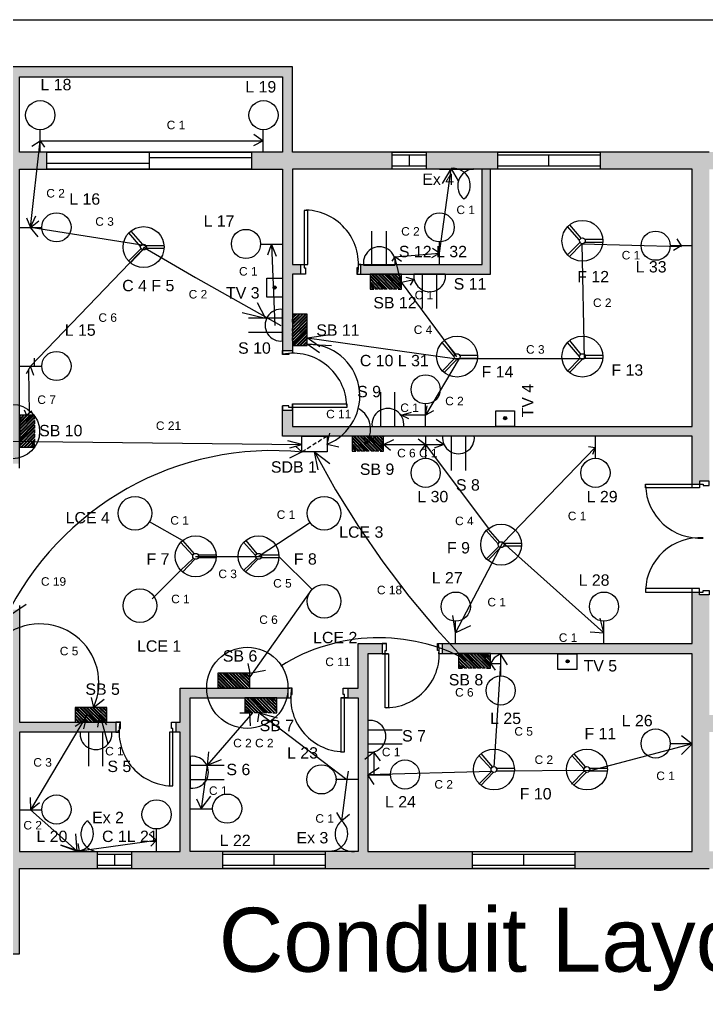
# Model space of a CAD drawing. Header units: inches. Extents: x 51 to 2153, y 246 to 1321.
# Drawn here: x 329 to 812, y 627 to 1321 of the extents above; entities that cross this region are included whole.
import ezdxf

# ---------------------------------------------------------------- set-up
doc = ezdxf.new("R2010")
doc.units = ezdxf.units.IN
doc.header["$MEASUREMENT"] = 0
for name, color, linetype in [('PDF_0', 7, 'Continuous'), ('PDF_PDF_Geometry', 7, 'Continuous'), ('PDF_PDF_Solid Fills', 7, 'Continuous'), ('PDF_Text', 7, 'Continuous')]:
    doc.layers.add(name, color=color, linetype=linetype)
for name, color, linetype, true_color in [('PDF_conduit', 40, 'Continuous', 0xffbf00), ('PDF_door', 140, 'Continuous', 0x00bfff), ('PDF_hatch', 7, 'Continuous', 0xdf7fff), ('PDF_Layer1', 100, 'Continuous', 0x00ff3f), ('PDF_window', 180, 'Continuous', 0x3f00ff)]:
    doc.layers.add(name, color=color, linetype=linetype, true_color=true_color)
doc.styles.add('PDF Arial', font='arial.ttf')

msp = doc.modelspace()

# ---------------------------------------------------------------- hatches: boundary and pattern name
at = {"layer": 'PDF_hatch', "transparency": 33554559}
for points in [[(328.63, 1008.93), (328.63, 1216.09), (347.89, 1216.09), (347.89, 1228.09), (328.63, 1228.09), (328.63, 1281.14), (513.68, 1281.14), (513.68, 1228.09), (491.89, 1228.09), (491.89, 1216.09), (513.68, 1216.09), (513.68, 1088.51), (520.62, 1088.51), (520.62, 1142.19), (526.62, 1142.19), (526.62, 1149.14), (520.62, 1149.14), (520.62, 1216.09), (590.73, 1216.09), (590.73, 1228.09), (520.62, 1228.09), (520.62, 1288.09), (321.68, 1288.09), (321.68, 1228.09), (238.94, 1228.09), (238.94, 1216.09), (321.68, 1216.09), (321.68, 1149.14), (316.94, 1149.14), (316.94, 1142.19), (321.68, 1142.19), (321.68, 1008.93)], [(945.67, 994.41), (945.67, 1028.2), (1233.67, 1028.2), (1233.67, 1046.51), (1226.72, 1046.51), (1226.72, 1035.14), (945.67, 1035.14), (945.67, 1216.09), (1010.41, 1216.09), (1010.41, 1228.09), (736.94, 1228.09), (736.94, 1216.09), (801.67, 1216.09), (801.67, 1035.14), (520.62, 1035.14), (520.62, 1046.51), (513.68, 1046.51), (513.68, 1028.2), (801.67, 1028.2), (801.67, 994.41), (806.72, 994.41), (806.72, 996.62), (813.67, 996.62), (813.67, 1216.09), (933.67, 1216.09), (933.67, 996.62), (940.62, 996.62), (940.62, 994.41)], [(664.94, 1228.09), (614.73, 1228.09), (614.73, 1216.09), (653.89, 1216.09), (653.89, 1149.14), (568.62, 1149.14), (568.62, 1142.19), (659.88, 1142.19), (659.88, 1216.09), (664.94, 1216.09)], [(328.63, 906.3), (321.68, 906.3), (321.68, 736.09), (311.57, 736.09), (311.57, 724.09), (321.68, 724.09), (321.68, 671.04), (226.94, 671.04), (226.94, 724.09), (239.58, 724.09), (239.58, 736.09), (226.94, 736.09), (226.94, 827.04), (125.58, 827.04), (125.58, 820.09), (219.68, 820.09), (219.68, 736.09), (168.84, 736.09), (168.84, 724.09), (219.68, 724.09), (219.68, 664.1), (328.63, 664.1), (328.63, 724.09), (383.57, 724.09), (383.57, 736.09), (328.63, 736.09), (328.63, 820.09), (396.52, 820.09), (396.52, 827.04), (328.63, 827.04)], [(583.78, 882.3), (566.73, 882.3), (566.73, 851.04), (559.47, 851.04), (559.47, 844.09), (566.73, 844.09), (566.73, 736.09), (543.68, 736.09), (543.68, 724.09), (647.25, 724.09), (647.25, 736.09), (573.68, 736.09), (573.68, 875.04), (583.78, 875.04)], [(517.47, 851.04), (441.68, 851.04), (441.68, 827.04), (438.52, 827.04), (438.52, 820.09), (441.68, 820.09), (441.68, 736.09), (407.57, 736.09), (407.57, 724.09), (471.68, 724.09), (471.68, 736.09), (448.62, 736.09), (448.62, 844.09), (517.47, 844.09)]]:
    msp.add_hatch(color=256, dxfattribs=at).paths.add_polyline_path(points)
h = msp.add_hatch(color=256, dxfattribs=at)
h.paths.add_polyline_path([(801.67, 918.62), (801.67, 882.3), (625.78, 882.3), (625.78, 875.04), (801.67, 875.04), (801.67, 736.09), (719.25, 736.09), (719.25, 724.09), (1028.41, 724.09), (1028.41, 736.09), (945.67, 736.09), (945.67, 875.04), (1121.88, 875.04), (1121.88, 882.3), (945.67, 882.3), (945.67, 918.62), (940.62, 918.62), (940.62, 916.72), (933.67, 916.72), (933.67, 832.09), (813.67, 832.09), (813.67, 916.72), (806.72, 916.72), (806.72, 918.62)])
h.paths.add_polyline_path([(813.67, 736.09), (813.67, 820.09), (933.67, 820.09), (933.67, 736.09)], flags=0)
at = {"layer": 'PDF_PDF_Solid Fills', "transparency": 33554559}
for points in [[(507.36, 1133.35), (507.05, 1133.04), (507.05, 1132.4), (507.68, 1131.77), (508.31, 1131.77), (508.62, 1132.09), (508.94, 1132.09), (508.94, 1133.35), (508.62, 1133.67), (507.36, 1133.67)], [(670.94, 1041.46), (670.62, 1041.77), (669.36, 1041.77), (669.36, 1041.46), (669.04, 1041.14), (669.04, 1040.51), (669.67, 1039.88), (670.31, 1039.88), (670.62, 1040.2), (670.94, 1040.2), (670.94, 1040.51), (671.25, 1040.83), (670.94, 1041.14)], [(714.83, 870.3), (714.52, 870.62), (713.25, 870.62), (713.25, 870.3), (712.94, 869.99), (712.94, 869.36), (713.25, 869.04), (713.25, 868.72), (714.52, 868.72), (714.83, 869.04)]]:
    msp.add_hatch(color=256, dxfattribs=at).paths.add_polyline_path(points)

# ---------------------------------------------------------------- linework, layer by layer
at = {"layer": 'PDF_0', "lineweight": 25}
for points in [[(51.05, 1321.24), (1700.71, 1321.24), (1703.55, 246), (54.21, 246)], [(513.68, 1281.14), (513.68, 1228.09), (328.63, 1228.09), (328.63, 1281.14)]]:
    msp.add_lwpolyline(points, close=True, dxfattribs=at)
for points in [[(813.67, 1228.09), (520.62, 1228.09), (520.62, 1288.09), (321.68, 1288.09), (321.68, 1228.09), (165.68, 1228.09), (165.68, 1288.09), (81.68, 1288.09), (81.68, 1228.09), (69.68, 1228.09), (69.68, 724.09), (219.68, 724.09), (219.68, 664.1), (328.63, 664.1), (328.63, 724.09), (813.67, 724.09)], [(328.63, 1005.77), (328.63, 1149.14), (328.63, 1156.09), (328.63, 1163.04), (328.63, 1216.09), (513.68, 1216.09), (513.68, 1163.04), (513.68, 1156.09), (513.68, 1149.14), (513.68, 1085.67)], [(520.62, 1050.93), (520.62, 1035.14), (801.67, 1035.14), (801.67, 1216.09), (623.89, 1216.09), (647.89, 1216.09)], [(623.89, 1216.09), (616.94, 1216.09), (609.99, 1216.09), (602.73, 1216.09), (520.62, 1216.09), (520.62, 1163.04), (520.62, 1156.09), (520.62, 1149.14), (531.36, 1149.14)], [(565.78, 1142.19), (569.25, 1142.19), (571.78, 1142.19), (609.99, 1142.19), (616.94, 1142.19), (623.89, 1142.19), (647.89, 1142.19), (659.88, 1142.19), (659.88, 1149.14), (659.88, 1216.09)], [(566.73, 1149.14), (569.25, 1149.14), (571.78, 1149.14), (609.99, 1149.14), (616.94, 1149.14), (623.89, 1149.14), (640.94, 1149.14), (653.89, 1149.14), (653.89, 1216.09)], [(529.78, 1142.19), (520.62, 1142.19), (520.62, 1086.62)], [(801.67, 991.88), (801.67, 1028.2), (513.68, 1028.2), (513.68, 1049.67)], [(801.67, 956.2), (801.67, 956.83)], [(622.62, 882.3), (801.67, 882.3), (801.67, 921.14)], [(328.63, 909.14), (328.63, 827.04), (399.68, 827.04)], [(556.31, 851.04), (566.73, 851.04), (566.73, 882.3), (573.68, 882.3), (586.62, 882.3)], [(588.2, 875.04), (573.68, 875.04), (573.68, 844.09), (573.68, 736.09), (801.67, 736.09), (801.67, 875.04), (623.57, 875.04)], [(435.68, 827.04), (441.68, 827.04), (441.68, 844.09), (441.68, 851.04), (519.04, 851.04)], [(519.99, 851.04), (520.31, 851.04)], [(554.73, 844.09), (555.04, 844.09), (566.73, 844.09), (566.73, 837.15), (566.73, 736.09), (448.62, 736.09), (448.62, 796.09), (448.62, 837.15), (448.62, 844.09), (519.04, 844.09), (519.36, 844.09)], [(398.42, 820.09), (328.63, 820.09), (328.63, 803.04), (328.63, 796.09), (328.63, 789.15), (328.63, 736.09), (441.68, 736.09), (441.68, 789.15), (441.68, 796.09), (441.68, 803.04), (441.68, 820.09), (434.1, 820.09)]]:
    msp.add_lwpolyline(points, dxfattribs=at)
for centre in [(409.94, 974.04), (542.89, 974.04), (542.89, 912.14), (413.41, 908.99)]:
    msp.add_circle(centre, 11.84, dxfattribs=at)
at = {"layer": 'PDF_conduit', "lineweight": 25}
for points in [[(336.52, 1077.46), (417.68, 1162.09), (336.52, 1175.04), (343.15, 1235.98), (500.1, 1235.98)], [(337.47, 1232.19), (343.15, 1235.98), (346.31, 1231.56)], [(493.47, 1240.72), (500.1, 1235.98), (493.15, 1232.51)], [(597.36, 1135.25), (592.62, 1154.51), (623.89, 1157.04), (632.1, 1216.4)], [(626.1, 1205.98), (632.1, 1216.4), (637.15, 1207.88)], [(333.68, 1181.98), (336.52, 1175.04), (340.31, 1183.25)], [(341.89, 1168.4), (336.52, 1175.04), (342.21, 1179.77)], [(790.94, 1167.14), (793.78, 1162.09), (788.41, 1158.93)], [(415.78, 1161.14), (452.41, 1139.98), (512.41, 1106.19)], [(503.26, 1155.77), (505.78, 1163.04), (509.26, 1154.83)], [(505.78, 1163.04), (508.31, 1106.19)], [(531.04, 1097.35), (634.62, 1082.83), (725.88, 1082.83), (724.31, 1163.67), (794.09, 1161.77)], [(618.52, 1153.88), (623.89, 1157.04), (619.15, 1160.19)], [(597.36, 1151.04), (592.62, 1154.51), (590.41, 1151.35)], [(636.2, 1084.09), (597.36, 1136.51), (605.89, 1138.4)], [(603.68, 1134.61), (605.89, 1138.4), (600.52, 1139.98)], [(485.26, 1115.35), (501.68, 1111.25), (495.99, 1121.98)], [(539.89, 1091.04), (531.04, 1097.35), (547.15, 1099.88)], [(339.05, 1083.14), (339.05, 1077.46), (344.42, 1077.46)], [(637.78, 1082.83), (614.1, 1043.04), (597.04, 1043.04)], [(338.73, 1070.83), (336.52, 1077.46), (333.36, 1072.09)], [(334.94, 1074.62), (335.57, 1044.62)], [(619.78, 1046.2), (614.1, 1043.04), (615.36, 1049.67)], [(332.1, 1046.83), (333.68, 1043.04), (337.47, 1046.2)], [(602.41, 1040.51), (597.04, 1043.04), (604.31, 1045.25)], [(589.46, 1018.09), (584.73, 1022.51), (591.99, 1025.98)], [(584.73, 1022.51), (614.1, 1022.51), (658.31, 963.46)], [(609.04, 1026.3), (614.1, 1022.51), (610.94, 1018.09)], [(614.1, 1022.51), (626.73, 1022.51)], [(620.41, 1019.98), (626.73, 1022.51), (621.68, 1025.98)], [(668.41, 953.04), (733.46, 1020.3)], [(728.73, 1020.93), (733.46, 1020.3), (731.57, 1015.25)], [(443.26, 954.93), (420.2, 967.88)], [(496.62, 943.56), (532.62, 967.25)], [(635.25, 889.88), (668.41, 953.35), (739.46, 889.88)], [(452.41, 943.56), (498.83, 943.56)], [(511.15, 943.56), (534.2, 920.51), (490.62, 858.93)], [(441.99, 933.78), (422.1, 913.88)], [(645.67, 894.93), (635.25, 889.88), (633.36, 902.2)], [(729.99, 890.51), (739.46, 889.88), (736.94, 900.3)], [(671.88, 867.46), (666.83, 875.04), (662.41, 872.2), (659.88, 868.41), (663.04, 863.67)], [(489.36, 868.41), (490.62, 861.46), (501.68, 863.67)], [(659.88, 868.41), (666.83, 868.41), (662.1, 795.46)], [(492.52, 833.67), (460.62, 796.73), (456.52, 766.09)], [(483.68, 833.67), (490.31, 833.67), (490.94, 824.51)], [(496.31, 827.36), (497.26, 833.67), (509.89, 830.2)], [(497.26, 833.67), (558.83, 786.62), (555.04, 757.57)], [(376.31, 832.41), (336.52, 765.46), (369.36, 736.41), (424.94, 743.99)], [(367.78, 824.2), (375.36, 829.25), (373.78, 822.3)], [(383.89, 823.57), (385.15, 832.41), (389.89, 825.15)], [(385.15, 832.41), (390.84, 811.88)], [(794.09, 817.57), (801.67, 811.88), (794.09, 804.3)], [(461.57, 806.2), (460.62, 796.73), (470.73, 800.83)], [(582.52, 799.88), (577.78, 805.88), (571.47, 800.83)], [(577.78, 805.88), (577.78, 790.09)], [(801.67, 811.88), (729.04, 792.62)], [(559.78, 792.62), (558.83, 786.62), (553.78, 786.62)], [(578.1, 783.15), (573.68, 790.09), (581.57, 795.15)], [(660.52, 792.3), (573.68, 790.09)], [(729.04, 792.94), (663.67, 792.62)], [(336.21, 773.99), (336.52, 765.46), (342.84, 770.51)], [(453.05, 773.04), (456.52, 766.09), (463.15, 774.94)], [(551.57, 763.57), (555.04, 757.57), (560.73, 762.3)], [(369.68, 741.78), (370.63, 736.41), (357.68, 740.52), (369.36, 736.41), (368.42, 748.41)], [(419.89, 748.41), (424.94, 743.99), (421.15, 739.88)]]:
    msp.add_lwpolyline(points, dxfattribs=at)
at = {"layer": 'PDF_door', "lineweight": 25}
for points in [[(528.83, 1187.04), (528.83, 1149.14), (531.36, 1149.14), (531.36, 1187.04)], [(529.78, 1142.19), (526.62, 1142.19), (526.62, 1149.14), (528.83, 1149.14), (528.83, 1146.61), (529.78, 1146.61)], [(513.68, 1049.67), (513.68, 1046.51), (520.62, 1046.51), (520.62, 1048.41), (518.1, 1048.41), (518.1, 1049.67)], [(558.83, 1048.41), (520.62, 1048.41), (520.62, 1050.93), (558.83, 1050.93)], [(768.83, 994.41), (806.72, 994.41), (806.72, 991.88), (768.83, 991.88)], [(813.67, 993.46), (813.67, 996.62), (806.72, 996.62), (806.72, 994.41), (809.25, 994.41), (809.25, 993.46)], [(806.72, 956.51), (807.99, 956.51)], [(768.83, 918.62), (806.72, 918.62), (806.72, 921.14), (768.83, 921.14)], [(813.67, 919.57), (813.67, 916.72), (806.72, 916.72), (806.72, 918.62), (809.25, 918.62), (809.25, 919.57)], [(586.62, 882.3), (583.78, 882.3), (583.78, 875.04), (585.68, 875.04), (585.68, 877.57), (586.62, 877.57)], [(585.68, 837.15), (585.68, 875.04), (588.2, 875.04), (588.2, 837.15)], [(556.31, 851.04), (559.47, 851.04), (559.47, 844.09), (557.25, 844.09), (557.25, 846.62), (556.31, 846.62)], [(557.25, 806.2), (557.25, 844.09), (554.73, 844.09), (554.73, 806.2)], [(435.68, 827.04), (438.52, 827.04), (438.52, 820.09), (436.63, 820.09), (436.63, 822.62), (435.68, 822.62)], [(436.63, 782.2), (436.63, 820.09), (434.1, 820.09), (434.1, 782.2)]]:
    msp.add_lwpolyline(points, close=True, dxfattribs=at)
for points in [[(566.73, 1146.61), (565.78, 1146.61), (565.78, 1142.19), (568.62, 1142.19), (568.62, 1149.14), (566.73, 1149.14), (566.73, 1147.88)], [(518.1, 1086.62), (518.1, 1085.67), (513.68, 1085.67), (513.68, 1088.51), (520.62, 1088.51), (520.62, 1086.62), (519.36, 1086.62)], [(623.57, 877.57), (622.62, 877.57), (622.62, 882.3), (625.78, 882.3), (625.78, 875.04), (623.57, 875.04), (623.57, 876.3)], [(519.36, 846.62), (520.31, 846.62), (520.31, 851.04), (517.47, 851.04), (517.47, 844.09), (519.36, 844.09), (519.36, 845.36)], [(398.73, 822.62), (399.68, 822.62), (399.68, 827.04), (396.52, 827.04), (396.52, 820.09), (398.42, 820.09), (398.42, 821.36)]]:
    msp.add_lwpolyline(points, dxfattribs=at)
for centre, start, end in [((528.99, 1149.3), 349.39268, 88.11579), ((520.78, 1048.56), 1.88415, 100.60729), ((806.88, 994.56), 181.88399, 273.7682), ((806.88, 918.78), 86.2318, 178.11601), ((585.83, 875.2), 271.88415, 10.60729), ((557.41, 844.25), 169.39271, 268.11585), ((436.78, 820.25), 169.39271, 268.11585)]:
    msp.add_arc(centre, 38.05, start, end, dxfattribs=at)
at = {"layer": 'PDF_Layer1', "lineweight": 25}
msp.add_lwpolyline([(491.89, 1216.09), (347.89, 1216.09), (347.89, 1228.09), (491.89, 1228.09)], close=True, dxfattribs=at)
for points in [[(419.89, 1228.09), (419.89, 1216.09)], [(419.89, 1224.3), (491.89, 1224.3)], [(419.89, 1220.19), (347.89, 1220.19)]]:
    msp.add_lwpolyline(points, dxfattribs=at)
at = {"layer": 'PDF_PDF_Geometry', "lineweight": 25}
for points in [[(343.15, 1228.09), (343.15, 1243.88)], [(500.1, 1228.09), (500.1, 1243.88)], [(328.63, 1175.04), (344.42, 1175.04)], [(722.41, 1166.19), (713.88, 1175.67)], [(715.46, 1176.93), (723.36, 1167.46)], [(413.89, 1161.77), (405.68, 1171.25)], [(406.94, 1172.51), (415.15, 1163.04)], [(576.52, 1148.51), (576.52, 1172.51)], [(586.62, 1148.51), (586.62, 1172.51)], [(738.83, 1166.51), (726.2, 1166.51)], [(414.2, 1160.19), (405.36, 1151.35)], [(415.47, 1159.25), (406.63, 1150.09)], [(430.31, 1162.09), (417.68, 1162.09)], [(430.31, 1160.19), (417.68, 1160.19)], [(513.68, 1163.04), (498.2, 1163.04)], [(623.89, 1149.14), (623.89, 1164.93)], [(722.73, 1164.61), (713.88, 1155.77)], [(723.99, 1163.67), (715.15, 1154.51)], [(738.83, 1164.61), (725.88, 1164.61)], [(801.67, 1162.09), (786.2, 1162.09)], [(570.52, 1148.51), (592.62, 1148.51)], [(576.83, 1142.19), (587.25, 1131.77), (585.04, 1131.77), (575.25, 1141.56)], [(594.83, 1131.77), (597.36, 1131.77), (597.36, 1142.19), (575.25, 1142.19), (575.25, 1131.77), (577.78, 1131.77)], [(575.25, 1140.93), (584.1, 1131.77), (581.89, 1131.77), (575.25, 1138.72)], [(575.25, 1139.35), (582.52, 1131.77)], [(575.89, 1142.19), (586.31, 1131.77)], [(578.41, 1142.19), (588.83, 1131.77)], [(579.04, 1142.19), (589.46, 1131.77)], [(580.62, 1142.19), (591.04, 1131.77)], [(583.47, 1142.19), (593.89, 1131.77), (591.68, 1131.77), (581.25, 1142.19)], [(582.83, 1142.19), (593.25, 1131.77)], [(585.04, 1142.19), (595.46, 1131.77)], [(585.99, 1142.19), (596.41, 1131.77)], [(587.25, 1142.19), (597.36, 1132.09)], [(588.2, 1142.19), (597.36, 1133.04)], [(589.78, 1142.19), (597.36, 1134.3)], [(590.41, 1142.19), (597.36, 1135.25)], [(591.99, 1142.19), (597.36, 1136.51)], [(592.62, 1142.19), (597.36, 1137.46)], [(594.2, 1142.19), (597.36, 1139.04)], [(594.83, 1142.19), (597.36, 1139.67)], [(596.41, 1142.19), (597.36, 1141.25)], [(597.04, 1142.19), (597.36, 1141.88)], [(627.99, 1142.19), (605.89, 1142.19)], [(611.89, 1142.19), (611.89, 1118.19)], [(621.99, 1142.19), (621.99, 1118.19)], [(575.25, 1137.14), (580.31, 1131.77)], [(575.25, 1136.19), (579.68, 1131.77)], [(575.25, 1134.93), (578.1, 1131.77)], [(575.25, 1133.98), (577.47, 1131.77)], [(575.25, 1132.4), (575.89, 1131.77)], [(575.25, 1131.77), (575.25, 1131.77)], [(580.94, 1131.77), (578.73, 1131.77)], [(590.41, 1131.77), (588.52, 1131.77)], [(513.68, 1111.25), (489.68, 1111.25)], [(513.68, 1095.14), (513.68, 1117.25)], [(530.41, 1114.09), (520.62, 1104.3)], [(528.2, 1114.09), (520.62, 1106.51)], [(525.99, 1114.09), (520.62, 1108.72)], [(523.78, 1114.09), (520.62, 1111.25)], [(521.57, 1114.09), (520.62, 1113.46)], [(529.78, 1114.09), (520.62, 1104.93)], [(527.57, 1114.09), (520.62, 1107.46), (520.62, 1105.25)], [(525.36, 1114.09), (520.62, 1109.67)], [(523.15, 1114.09), (520.62, 1111.88)], [(520.62, 1114.09), (520.62, 1114.09)], [(520.62, 1094.51), (520.62, 1091.98), (531.04, 1091.98), (531.04, 1114.09), (520.62, 1114.09), (520.62, 1111.56)], [(531.04, 1113.14), (520.62, 1102.72)], [(531.04, 1112.51), (520.62, 1102.09), (520.62, 1103.98)], [(531.04, 1110.93), (520.62, 1100.51)], [(520.62, 1108.4), (520.62, 1110.62)], [(531.04, 1110.3), (520.62, 1099.88)], [(531.04, 1108.72), (520.62, 1098.3)], [(531.04, 1105.56), (520.62, 1095.46), (520.62, 1097.67), (531.04, 1108.09)], [(531.04, 1106.51), (520.62, 1096.09)], [(531.04, 1104.3), (520.62, 1093.88)], [(513.68, 1101.14), (489.68, 1101.14)], [(531.04, 1103.35), (520.62, 1092.93)], [(520.62, 1098.62), (520.62, 1100.83)], [(531.04, 1102.09), (520.94, 1091.98)], [(531.04, 1101.14), (521.89, 1091.98)], [(531.04, 1099.56), (523.47, 1091.98)], [(531.04, 1098.93), (524.1, 1091.98)], [(531.04, 1097.35), (525.68, 1091.98)], [(531.04, 1096.72), (526.31, 1091.98)], [(531.04, 1095.14), (527.89, 1091.98)], [(531.04, 1094.51), (528.52, 1091.98)], [(531.04, 1092.93), (530.1, 1091.98)], [(531.04, 1091.98), (531.04, 1091.98)], [(634.31, 1084.41), (625.78, 1094.19)], [(627.36, 1095.46), (635.25, 1085.67)], [(722.41, 1084.41), (713.88, 1094.19)], [(715.46, 1095.46), (723.36, 1085.67)], [(634.62, 1082.83), (625.78, 1073.98)], [(650.73, 1085.04), (637.78, 1085.04)], [(650.73, 1082.83), (637.78, 1082.83)], [(722.73, 1082.83), (713.88, 1073.98)], [(738.83, 1082.83), (725.88, 1082.83)], [(738.83, 1085.04), (726.2, 1085.04)], [(328.63, 1077.46), (344.42, 1077.46)], [(635.89, 1081.88), (627.04, 1072.72)], [(723.99, 1081.88), (715.15, 1072.72)], [(582.83, 1035.14), (582.83, 1059.14)], [(592.62, 1035.14), (592.62, 1059.14)], [(614.1, 1035.14), (614.1, 1050.93)], [(328.94, 1042.72), (329.26, 1043.04)], [(328.94, 1040.51), (331.47, 1043.04)], [(328.94, 1038.3), (333.68, 1043.04)], [(328.94, 1036.09), (335.89, 1043.04)], [(328.94, 1033.56), (338.1, 1043.04)], [(328.94, 1042.09), (329.89, 1043.04)], [(328.94, 1039.56), (332.1, 1043.04)], [(328.94, 1037.35), (334.31, 1043.04)], [(328.94, 1035.14), (336.84, 1043.04)], [(328.94, 1032.93), (339.05, 1043.04)], [(339.36, 1040.2), (339.36, 1043.04), (328.94, 1043.04), (328.94, 1020.62), (339.36, 1020.62), (339.36, 1023.14)], [(328.94, 1031.35), (339.36, 1041.77)], [(328.94, 1030.72), (339.36, 1041.14)], [(328.94, 1029.14), (339.36, 1039.56)], [(328.94, 1028.51), (339.36, 1038.93)], [(328.94, 1026.93), (339.36, 1037.35)], [(328.94, 1025.98), (339.36, 1036.41)], [(328.94, 1024.72), (339.36, 1035.14)], [(328.94, 1023.77), (339.36, 1034.2)], [(339.36, 1039.25), (339.36, 1037.04)], [(339.36, 1036.09), (339.36, 1033.88)], [(576.52, 1035.14), (598.94, 1035.14)], [(328.94, 1022.2), (339.36, 1032.62)], [(328.94, 1021.56), (339.36, 1031.98)], [(329.57, 1020.62), (339.36, 1030.41)], [(330.21, 1020.62), (339.36, 1029.77), (339.36, 1027.56), (332.42, 1020.62)], [(331.78, 1020.62), (339.36, 1028.2)], [(339.36, 1032.93), (339.36, 1030.72)], [(544.94, 1028.2), (542.41, 1026.62)], [(564.2, 1028.2), (574.62, 1017.77), (572.41, 1017.77), (562.62, 1027.56)], [(582.2, 1017.77), (584.73, 1017.77), (584.73, 1028.2), (562.62, 1028.2), (562.62, 1017.77), (565.15, 1017.77)], [(563.25, 1028.2), (573.68, 1017.77)], [(565.78, 1028.2), (576.2, 1017.77)], [(566.41, 1028.2), (576.83, 1017.77)], [(567.99, 1028.2), (578.41, 1017.77)], [(570.83, 1028.2), (581.25, 1017.77), (579.04, 1017.77), (568.62, 1028.2)], [(570.2, 1028.2), (580.62, 1017.77)], [(572.41, 1028.2), (582.83, 1017.77)], [(573.36, 1028.2), (583.78, 1017.77)], [(574.62, 1028.2), (584.73, 1018.09)], [(575.57, 1028.2), (584.73, 1019.04)], [(577.15, 1028.2), (584.73, 1020.3)], [(577.78, 1028.2), (584.73, 1021.25)], [(579.36, 1028.2), (584.73, 1022.51)], [(579.99, 1028.2), (584.73, 1023.46)], [(581.57, 1028.2), (584.73, 1025.04)], [(582.2, 1028.2), (584.73, 1025.67)], [(583.78, 1028.2), (584.73, 1027.25)], [(584.41, 1028.2), (584.73, 1027.88)], [(614.1, 1028.2), (614.1, 1012.41)], [(648.2, 1028.2), (626.1, 1028.2)], [(632.1, 1028.2), (632.1, 1004.2)], [(642.2, 1028.2), (642.2, 1004.2)], [(733.46, 1028.2), (733.46, 1012.41)], [(334, 1020.62), (339.36, 1025.98)], [(334.63, 1020.62), (339.36, 1025.04)], [(336.21, 1020.62), (339.36, 1023.77)], [(337.15, 1020.62), (339.36, 1022.83)], [(338.42, 1020.62), (339.36, 1021.56)], [(339.36, 1026.3), (339.36, 1024.41)], [(339.36, 1020.62), (339.36, 1020.62)], [(533.57, 1020.93), (531.04, 1019.35)], [(537.36, 1023.46), (534.83, 1021.88)], [(541.15, 1025.98), (538.62, 1024.09)], [(562.62, 1026.93), (571.47, 1017.77), (569.25, 1017.77), (562.62, 1024.72)], [(562.62, 1025.35), (569.89, 1017.77)], [(562.62, 1023.14), (567.68, 1017.77)], [(562.62, 1022.2), (567.04, 1017.77)], [(562.62, 1020.93), (565.47, 1017.77)], [(529.78, 1018.72), (527.26, 1017.14)], [(562.62, 1019.98), (564.83, 1017.77)], [(562.62, 1018.41), (563.25, 1017.77)], [(562.62, 1017.77), (562.62, 1017.77)], [(568.31, 1017.77), (566.1, 1017.77)], [(577.78, 1017.77), (575.89, 1017.77)], [(665.25, 952.41), (656.73, 961.88)], [(657.99, 963.14), (666.2, 953.67)], [(450.52, 944.2), (441.99, 953.67)], [(443.26, 954.93), (451.47, 945.46)], [(494.73, 944.2), (486.2, 953.67)], [(487.78, 954.93), (495.68, 945.46)], [(681.36, 952.72), (668.73, 952.72)], [(466.62, 944.51), (453.99, 944.51)], [(511.15, 944.51), (498.52, 944.51)], [(665.57, 950.51), (656.73, 941.67)], [(666.83, 949.88), (657.99, 940.72)], [(681.36, 950.83), (668.73, 950.83)], [(450.84, 942.3), (441.99, 933.78)], [(452.1, 941.67), (443.26, 932.51)], [(466.62, 942.62), (453.99, 942.62)], [(495.05, 942.3), (486.2, 933.78)], [(496.31, 941.67), (487.47, 932.51)], [(511.15, 942.62), (498.52, 942.62)], [(635.25, 882.3), (635.25, 897.78)], [(739.46, 882.3), (739.46, 897.78)], [(657.04, 864.93), (659.88, 864.93), (659.88, 875.36), (637.46, 875.36), (637.46, 864.93), (639.99, 864.93)], [(637.46, 874.72), (647.25, 864.93)], [(638.41, 875.36), (648.83, 864.93)], [(639.04, 875.36), (649.46, 864.93)], [(640.62, 875.36), (651.04, 864.93)], [(641.57, 875.36), (651.99, 864.93)], [(642.83, 875.36), (653.25, 864.93)], [(643.78, 875.36), (654.2, 864.93)], [(645.36, 875.36), (655.78, 864.93)], [(645.99, 875.36), (656.41, 864.93)], [(647.57, 875.36), (657.99, 864.93)], [(648.2, 875.36), (658.62, 864.93)], [(649.78, 875.36), (659.88, 865.25)], [(650.41, 875.36), (659.88, 866.2)], [(651.99, 875.36), (659.88, 867.46)], [(652.94, 875.36), (659.88, 868.41)], [(654.2, 875.36), (659.88, 869.99)], [(655.15, 875.36), (659.88, 870.62)], [(656.41, 875.36), (659.88, 872.2)], [(657.36, 875.36), (659.88, 872.83)], [(658.94, 875.36), (659.88, 874.41)], [(659.57, 875.36), (659.88, 875.04)], [(666.83, 875.04), (666.83, 859.57)], [(637.46, 874.09), (646.62, 864.93), (644.41, 864.93), (637.46, 871.88)], [(637.46, 872.51), (645.04, 864.93)], [(637.46, 870.3), (642.83, 864.93)], [(637.46, 869.67), (641.89, 864.93)], [(637.46, 868.09), (640.62, 864.93)], [(487.78, 851.04), (490.62, 851.04), (490.62, 861.46), (468.2, 861.46), (468.2, 851.04), (470.73, 851.04)], [(468.2, 861.15), (477.99, 851.04)], [(469.15, 861.46), (479.57, 851.04)], [(469.78, 861.46), (480.2, 851.04)], [(471.36, 861.46), (481.78, 851.04)], [(472.31, 861.46), (482.73, 851.04)], [(473.57, 861.46), (483.99, 851.04)], [(474.52, 861.46), (484.94, 851.04)], [(476.1, 861.46), (486.52, 851.04)], [(476.73, 861.46), (487.15, 851.04)], [(478.31, 861.46), (488.73, 851.04)], [(478.94, 861.46), (489.36, 851.04)], [(480.52, 861.46), (490.62, 851.36)], [(481.15, 861.46), (490.62, 852.3)], [(482.73, 861.46), (490.62, 853.88)], [(483.68, 861.46), (490.62, 854.51)], [(484.94, 861.46), (490.62, 856.09)], [(485.89, 861.46), (490.62, 856.72)], [(487.15, 861.46), (490.62, 858.3)], [(488.1, 861.46), (490.62, 858.93)], [(489.68, 861.46), (490.62, 860.51)], [(490.31, 861.46), (490.62, 861.46)], [(637.46, 867.15), (639.67, 864.93)], [(637.46, 865.88), (638.41, 864.93)], [(637.46, 864.93), (637.46, 864.93)], [(643.15, 864.93), (641.25, 864.93)], [(649.78, 864.93), (647.57, 864.93)], [(652.94, 864.93), (650.73, 864.93)], [(656.1, 864.93), (653.89, 864.93)], [(468.2, 860.2), (477.36, 851.04), (475.15, 851.04), (468.2, 857.99)], [(468.2, 858.62), (475.78, 851.04)], [(468.2, 856.41), (473.57, 851.04)], [(468.2, 855.78), (472.62, 851.04)], [(468.2, 854.2), (471.36, 851.04)], [(468.2, 853.57), (470.41, 851.04)], [(468.2, 851.99), (469.15, 851.04)], [(468.2, 851.04), (468.2, 851.04)], [(473.89, 851.04), (471.99, 851.04)], [(480.52, 851.04), (478.31, 851.04)], [(483.68, 851.04), (481.47, 851.04)], [(486.83, 851.04), (484.62, 851.04)], [(506.73, 833.67), (509.57, 833.67), (509.57, 844.09), (487.15, 844.09), (487.15, 833.67), (489.68, 833.67)], [(487.15, 843.46), (496.94, 833.67)], [(487.15, 842.83), (496.31, 833.67), (494.1, 833.67), (487.15, 840.62)], [(487.15, 841.25), (494.73, 833.67)], [(488.1, 844.09), (498.52, 833.67)], [(488.73, 844.09), (499.15, 833.67)], [(490.31, 844.09), (500.73, 833.67)], [(491.26, 844.09), (501.68, 833.67)], [(492.52, 844.09), (502.94, 833.67)], [(493.47, 844.09), (503.89, 833.67)], [(495.05, 844.09), (505.47, 833.67)], [(495.68, 844.09), (506.1, 833.67)], [(497.26, 844.09), (507.68, 833.67)], [(497.89, 844.09), (508.31, 833.67)], [(499.47, 844.09), (509.57, 833.99)], [(500.1, 844.09), (509.57, 834.94)], [(501.68, 844.09), (509.57, 836.51)], [(502.31, 844.09), (509.57, 837.15)], [(503.89, 844.09), (509.57, 838.72)], [(504.83, 844.09), (509.57, 839.36)], [(506.1, 844.09), (509.57, 840.93)], [(507.05, 844.09), (509.57, 841.57)], [(508.62, 844.09), (509.57, 843.15)], [(509.26, 844.09), (509.57, 843.78)], [(387.36, 827.04), (390.2, 827.04), (390.2, 837.46), (367.78, 837.46), (367.78, 827.04), (370.31, 827.04)], [(367.78, 837.15), (377.57, 827.04)], [(367.78, 836.2), (376.94, 827.04), (374.73, 827.04), (367.78, 833.99)], [(367.78, 834.62), (375.36, 827.04)], [(368.73, 837.46), (379.15, 827.04)], [(369.36, 837.46), (379.78, 827.04)], [(370.94, 837.46), (381.36, 827.04)], [(371.89, 837.46), (382.31, 827.04)], [(373.15, 837.46), (383.57, 827.04)], [(374.1, 837.46), (384.52, 827.04)], [(375.68, 837.46), (386.1, 827.04)], [(376.31, 837.46), (386.73, 827.04)], [(377.89, 837.46), (388.31, 827.04)], [(378.52, 837.46), (388.94, 827.04)], [(380.1, 837.46), (390.2, 827.36)], [(380.73, 837.46), (390.2, 828.3)], [(382.31, 837.46), (390.2, 829.88)], [(382.94, 837.46), (390.2, 830.51)], [(384.52, 837.46), (390.2, 832.09)], [(385.47, 837.46), (390.2, 832.72)], [(386.73, 837.46), (390.2, 834.3)], [(387.68, 837.46), (390.2, 834.94)], [(389.26, 837.46), (390.2, 836.51)], [(389.89, 837.46), (390.2, 837.46)], [(487.15, 839.04), (492.52, 833.67)], [(487.15, 838.41), (491.57, 833.67)], [(487.15, 836.83), (490.31, 833.67)], [(487.15, 835.88), (489.36, 833.67)], [(487.15, 834.62), (487.78, 833.67)], [(487.15, 833.67), (487.15, 833.67)], [(492.83, 833.67), (490.94, 833.67)], [(499.47, 833.67), (497.26, 833.67)], [(502.62, 833.67), (500.41, 833.67)], [(505.78, 833.67), (503.57, 833.67)], [(367.78, 832.41), (373.15, 827.04)], [(367.78, 831.78), (372.21, 827.04)], [(367.78, 830.2), (370.94, 827.04)], [(367.78, 829.57), (369.99, 827.04)], [(367.78, 827.99), (368.42, 827.04)], [(367.78, 827.04), (367.78, 827.04)], [(373.47, 827.04), (371.57, 827.04)], [(380.1, 827.04), (377.89, 827.04)], [(383.26, 827.04), (381.05, 827.04)], [(386.42, 827.04), (384.2, 827.04)], [(573.68, 827.99), (573.68, 805.57)], [(393.36, 820.09), (370.94, 820.09)], [(377.26, 820.09), (377.26, 796.09)], [(387.05, 820.09), (387.05, 796.09)], [(573.68, 821.67), (597.68, 821.67)], [(573.68, 811.88), (597.68, 811.88)], [(801.67, 811.88), (786.2, 811.88)], [(448.62, 802.72), (448.62, 780.62)], [(660.2, 794.2), (651.67, 803.67)], [(652.94, 804.94), (661.15, 795.46)], [(725.57, 794.2), (717.04, 803.67)], [(718.31, 804.94), (726.52, 795.46)], [(448.62, 796.73), (472.62, 796.73)], [(660.52, 792.3), (651.67, 783.46)], [(661.78, 791.67), (652.94, 782.51)], [(676.31, 794.51), (663.67, 794.51)], [(676.31, 792.62), (663.67, 792.62)], [(725.57, 792.3), (716.73, 783.46)], [(727.15, 791.67), (718.31, 782.51)], [(741.67, 794.51), (729.04, 794.51)], [(741.67, 792.62), (729.04, 792.62)], [(448.62, 786.62), (472.62, 786.62)], [(566.73, 786.62), (550.94, 786.62)], [(573.68, 790.09), (589.46, 790.09)], [(328.63, 765.46), (344.42, 765.46)], [(448.62, 766.09), (464.41, 766.09)], [(424.94, 736.09), (424.94, 751.88)]]:
    msp.add_lwpolyline(points, dxfattribs=at)
for points in [[(513.68, 1126.09), (502.62, 1126.09), (502.62, 1137.46), (502.62, 1139.35), (513.68, 1139.35)], [(663.67, 1035.14), (663.67, 1046.2), (675.04, 1046.2), (676.62, 1046.2), (676.62, 1035.14)], [(527.26, 1028.2), (544.94, 1028.2), (544.94, 1017.14), (527.26, 1017.14)], [(707.25, 863.99), (707.25, 875.04), (718.62, 875.04), (720.52, 875.04), (720.52, 863.99)]]:
    msp.add_lwpolyline(points, close=True, dxfattribs=at)
for centre, radius in [((343.31, 1254.14), 10.26), ((500.26, 1254.14), 10.26), ((354.68, 1175.19), 10.26), ((624.04, 1175.19), 10.26), ((724.46, 1165.72), 14.37), ((415.94, 1161.3), 14.37), ((487.94, 1163.51), 10.26), ((724.46, 1165.72), 2.05), ((775.94, 1162.25), 10.26), ((415.94, 1161.3), 2.05), ((508.15, 1132.88), 1.11), ((636.36, 1084.25), 14.37), ((724.46, 1084.25), 14.37), ((354.68, 1077.62), 10.26), ((636.36, 1084.25), 2.05), ((724.46, 1084.25), 2.05), ((614.25, 1061.19), 10.26), ((670.15, 1040.98), 1.11), ((614.25, 1002.46), 10.26), ((733.62, 1002.46), 10.26), ((667.31, 951.93), 14.37), ((452.57, 943.72), 14.37), ((496.78, 943.72), 14.37), ((667.31, 951.93), 2.05), ((452.57, 943.72), 2.05), ((496.78, 943.72), 2.05), ((635.41, 908.35), 10.26), ((739.62, 908.35), 10.26), ((714.04, 869.83), 1.11), ((666.99, 849.3), 10.26), ((775.94, 812.04), 10.26), ((662.25, 793.73), 14.37), ((727.62, 793.73), 14.37), ((599.73, 790.25), 10.26), ((540.99, 786.78), 10.26), ((662.25, 793.73), 2.05), ((727.62, 793.73), 2.05), ((354.68, 765.62), 10.26), ((425.1, 762.15), 10.26), ((474.68, 766.25), 10.26)]:
    msp.add_circle(centre, radius, dxfattribs=at)
for centre, radius, start, end in [((633.52, 1204.56), 12.16, 309.14431, 96.33361), ((648.99, 1204.25), 12.16, 94.14732, 229.77354), ((581.73, 1150.25), 11.21, 353.12806, 186.87194), ((617.1, 1141.09), 11.21, 173.12806, 6.87194), ((512.57, 1106.35), 11.21, 83.12806, 276.87194), ((587.73, 1036.56), 11.21, 353.12806, 186.87194), ((637.31, 1027.09), 11.21, 173.12806, 6.87194), ((575.1, 817.09), 11.21, 263.12779, 96.87221), ((382.47, 818.99), 11.21, 173.12806, 6.87194), ((450.36, 791.83), 11.21, 263.12779, 96.87221), ((368.57, 748.57), 12.16, 274.14732, 49.77354), ((384.05, 748.25), 12.16, 129.14431, 276.33361), ((547.31, 748.57), 12.16, 274.14732, 49.77354), ((562.78, 748.25), 12.16, 129.14431, 276.33361)]:
    msp.add_arc(centre, radius, start, end, dxfattribs=at)
at = {"layer": 'PDF_window', "lineweight": 25}
for points in [[(614.73, 1216.09), (590.73, 1216.09), (590.73, 1228.09), (614.73, 1228.09)], [(736.94, 1216.09), (664.94, 1216.09), (664.94, 1228.09), (736.94, 1228.09)], [(407.57, 724.09), (383.57, 724.09), (383.57, 736.09), (407.57, 736.09)], [(543.68, 724.09), (471.68, 724.09), (471.68, 736.09), (543.68, 736.09)], [(719.25, 724.09), (647.25, 724.09), (647.25, 736.09), (719.25, 736.09)]]:
    msp.add_lwpolyline(points, close=True, dxfattribs=at)
for points in [[(590.73, 1226.19), (614.73, 1226.19)], [(602.73, 1226.19), (602.73, 1218.3)], [(664.94, 1226.19), (736.94, 1226.19)], [(700.94, 1218.3), (700.94, 1226.19)], [(614.73, 1218.3), (590.73, 1218.3)], [(736.94, 1218.3), (664.94, 1218.3)], [(539.57, 1086.93), (531.04, 1092.93), (548.1, 1091.98)], [(553.15, 1020.62), (544.94, 1022.51), (546.83, 1030.41)], [(570.83, 1028.2), (571.78, 1022.83), (579.36, 1028.2)], [(317.26, 1024.72), (527.26, 1022.51)], [(518.73, 1019.98), (527.26, 1022.51), (517.47, 1025.04)], [(518.73, 1013.04), (527.26, 1017.14), (522.83, 1021.25)], [(536.1, 1017.14), (550.94, 990.62), (567.04, 964.72), (584.1, 939.78), (602.41, 915.78), (621.99, 892.41), (642.52, 869.99)], [(538.62, 1004.51), (536.1, 1017.14), (546.83, 1008.93)], [(318.21, 911.67), (318.21, 899.67), (333.36, 910.09)], [(379.15, 844.41), (380.73, 837.46), (388.31, 843.15)], [(383.57, 734.2), (407.57, 734.2)], [(395.57, 734.2), (395.57, 726.31)], [(471.68, 734.2), (543.68, 734.2)], [(507.68, 726.31), (507.68, 734.2)], [(647.25, 734.2), (719.25, 734.2)], [(683.25, 726.31), (683.25, 734.2)], [(407.57, 726.31), (383.57, 726.31)], [(543.68, 726.31), (471.68, 726.31)], [(719.25, 726.31), (647.25, 726.31)]]:
    msp.add_lwpolyline(points, dxfattribs=at)
for centre, radius in [((323.73, 1031.51), 19.1), ((488.89, 851.2), 28.58)]:
    msp.add_circle(centre, radius, dxfattribs=at)
for centre, radius, start, end in [((531.52, 1056.46), 36.47, 291.75296, 90.41755), ((559.62, 1033.41), 15.95, 319.70781, 61.39718), ((506.57, 809.51), 208.58, 84.21022, 154.36888), ((342.99, 854.67), 41.53, 336.06626, 129.10569), ((581.41, 757.05), 129.36, 61.29242, 122.22074)]:
    msp.add_arc(centre, radius, start, end, dxfattribs=at)

# ---------------------------------------------------------------- texts
at = {"layer": 'PDF_Text', "attachment_point": 7, "style": 'PDF Arial'}
for s, insert, char_height in [('L 18', (343.47, 1271.53), 8), ('L 19', (487.47, 1269.95), 8), ('Ex 4', (611.89, 1205.03), 8), ('L 16', (363.68, 1191), 8), ('L 17', (458.1, 1175.67), 8), ('S 12 L 32', (595.46, 1154.05), 8), ('L 33', (761.88, 1143.31), 8), ('C 4 F 5', (400.94, 1130.09), 8), ('S 11', (633.99, 1131.32), 8), ('F 12', (720.83, 1136.51), 8), ('TV 3', (473.89, 1125), 8), ('SB 12', (577.47, 1118.06), 8), ('L 15', (360.52, 1098.79), 8), ('SB 11', (537.36, 1098.79), 8), ('S 10', (482.41, 1086.16), 8), ('C 10 L 31', (567.99, 1077.32), 8), ('F 14', (653.57, 1069.56), 8), ('F 13', (744.83, 1070.68), 8), ('S 9', (566.1, 1055.53), 8), ('SB 10', (342.52, 1028.06), 8), ('SDB 1', (505.47, 1002.48), 8), ('SB 9', (567.99, 1000.9), 8), ('S 8', (635.57, 989.85), 8), ('L 30', (608.41, 981.63), 8), ('L 29', (727.46, 981.64), 8), ('LCE 4', (361.15, 966.8), 8), ('LCE 3', (553.47, 956.69), 8), ('F 9', (629.25, 945.64), 8), ('F 7', (417.99, 937.88), 8), ('F 8', (521.57, 937.74), 8), ('L 27', (618.52, 924.62), 8), ('L 28', (721.78, 922.9), 8), ('LCE 2', (535.15, 882.48), 8), ('LCE 1', (411.36, 876.48), 8), ('SB 6', (471.68, 869.53), 8), ('TV 5', (725.25, 862.59), 8), ('SB 8', (630.52, 852.8), 8), ('SB 5', (375.05, 846.17), 8), ('L 25', (659.57, 825.64), 8), ('SB 7', (497.57, 820.59), 8), ('L 26', (752.09, 824.06), 8), ('S 7', (597.68, 813.33), 8), ('F 11', (725.88, 815.04), 8), ('L 23', (516.83, 801.32), 8), ('S 5', (390.52, 791.85), 8), ('S 6', (474.2, 789.64), 8), ('F 10', (680.41, 772.59), 8), ('L 24', (585.68, 767.04), 8), ('Ex 2', (379.78, 755.99), 8), ('L 20', (340.63, 742.59), 8), ('C 1L 21', (386.73, 742.62), 8), ('Ex 3', (523.47, 741.64), 8), ('L 22', (469.47, 739.88), 8), ('Conduit Layout (Typical Floor)', (468.84, 637.93), 44.9767)]:
    msp.add_mtext(s, dxfattribs=dict(at, insert=insert, char_height=char_height))
at = {"layer": 'PDF_Text', "color": 41, "true_color": 0xf3ed51, "char_height": 6, "attachment_point": 7, "style": 'PDF Arial'}
for s, insert in [('C 1', (432.2, 1244.09)), ('C 2', (347.57, 1196.09)), ('C 1', (635.89, 1184.41)), ('C 3', (381.99, 1176.19)), ('C 2', (597.04, 1169.25)), ('C 1', (752.09, 1152.51)), ('C 1', (483.05, 1141.14)), ('C 2', (447.68, 1125.04)), ('C 1', (606.52, 1124.41)), ('C 2', (731.88, 1119.04)), ('C 6', (384.2, 1108.62)), ('C 4', (605.89, 1100.09)), ('C 3', (684.83, 1086.19)), ('C 7', (341.26, 1050.83)), ('C 2', (627.99, 1049.88)), ('C 1', (596.41, 1045.15)), ('C 11', (544.31, 1040.72)), ('C 21', (424.63, 1032.51)), ('C 6 C 1', (594.2, 1013.25)), ('C 1', (434.73, 965.88)), ('C 1', (509.57, 969.99)), ('C 4', (634.94, 965.57)), ('C 1', (714.2, 969.04)), ('C 3', (468.52, 928.3)), ('C 19', (343.78, 922.94)), ('C 5', (507.05, 921.67)), ('C 1', (435.36, 910.62)), ('C 18', (579.99, 916.94)), ('C 1', (657.67, 908.41)), ('C 6', (497.26, 896.09)), ('C 1', (707.88, 883.46)), ('C 5', (357.05, 873.99)), ('C 11', (543.68, 866.41)), ('C 6', (634.94, 844.94)), ('C 5', (676.62, 817.46)), ('C 2 C 2', (478.94, 809.25)), ('C 1', (388.94, 803.57)), ('C 1', (583.47, 802.94)), ('C 3', (338.42, 795.67)), ('C 2', (690.83, 797.57)), ('C 1', (776.41, 786.2)), ('C 2', (620.41, 780.2)), ('C 1', (461.89, 775.78)), ('C 2', (331.47, 751.47)), ('C 1', (536.73, 756.2))]:
    msp.add_mtext(s, dxfattribs=dict(at, insert=insert))
at = {"layer": 'PDF_Text', "insert": (689.88, 1041.46), "char_height": 8, "attachment_point": 7, "rotation": 90, "style": 'PDF Arial'}
msp.add_mtext('TV 4', dxfattribs=at)

doc.saveas('drawing.dxf')
